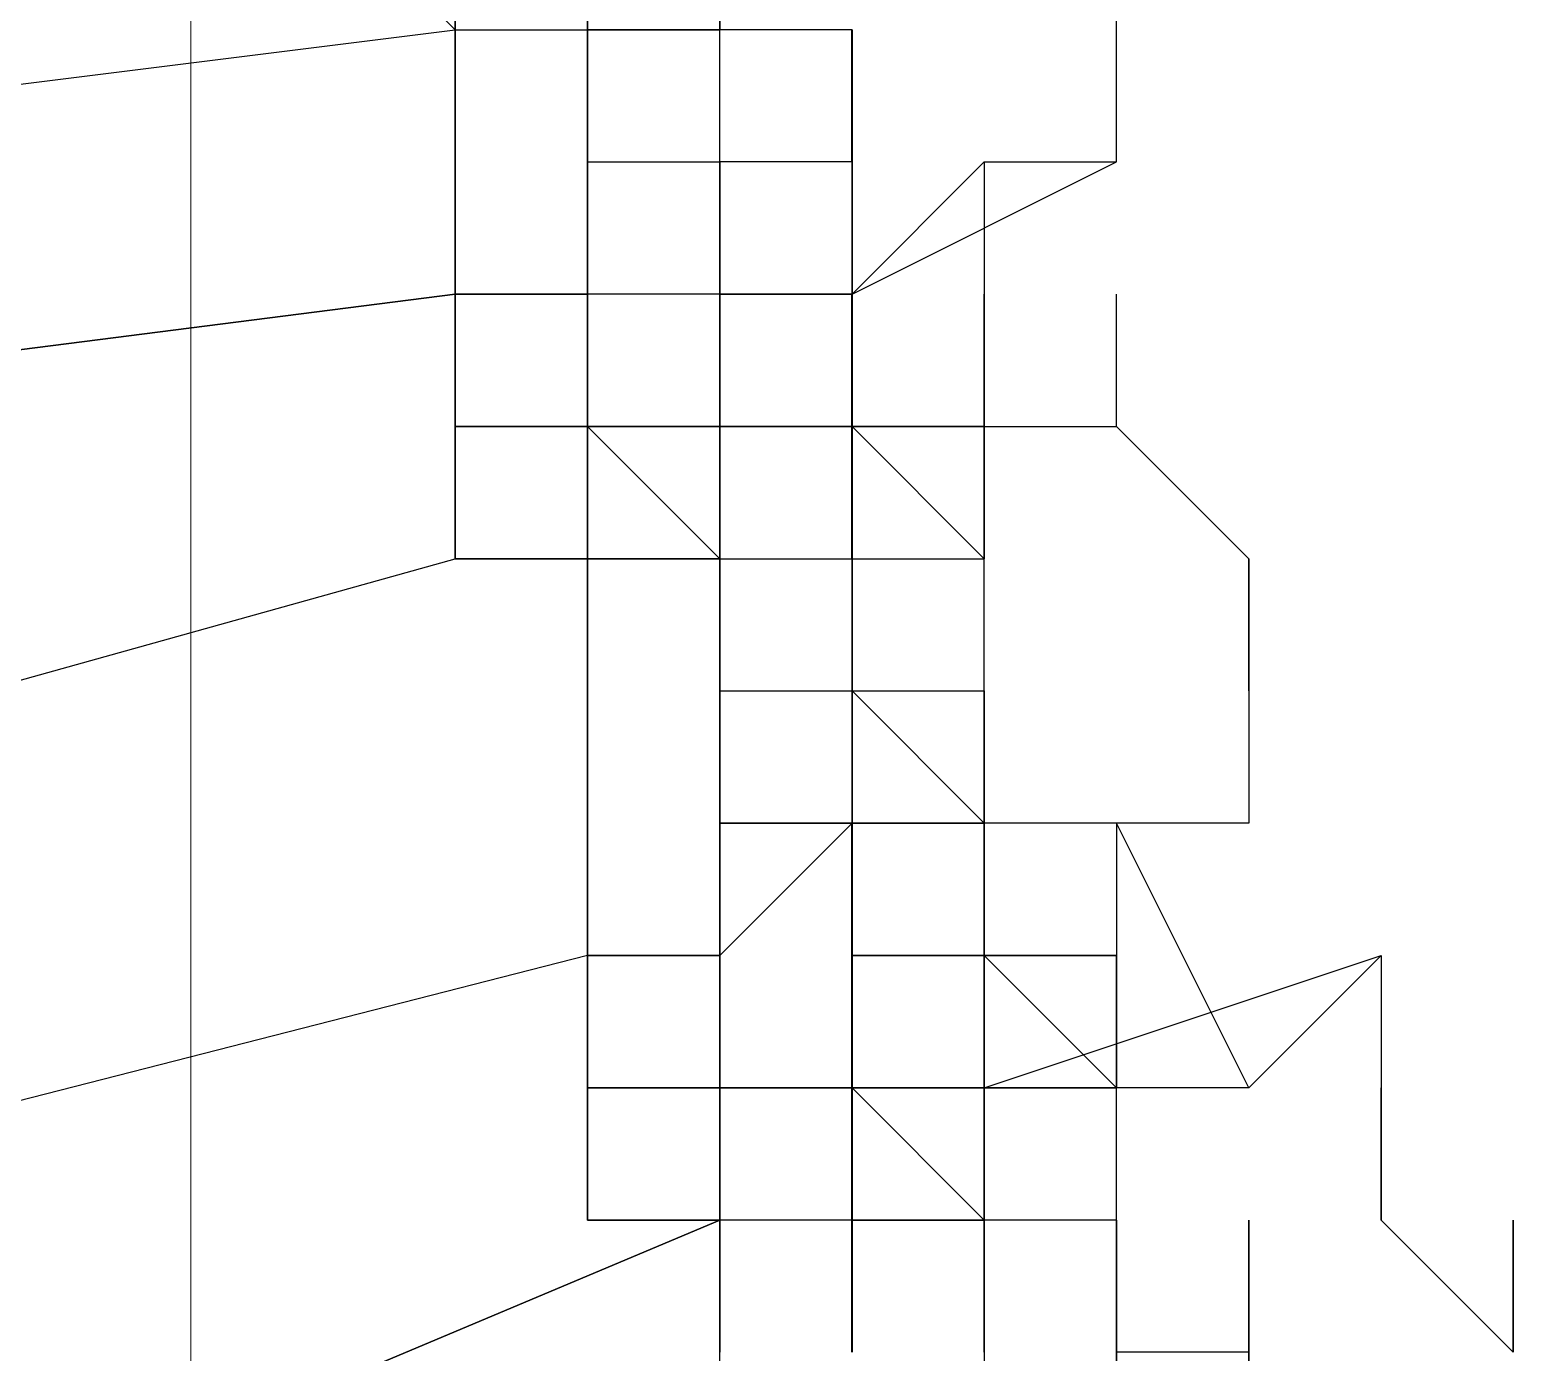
# Model space of a CAD drawing. Header units: inches. Extents: x 3324238 to 135265466, y -1036581 to 20094598.
# Drawn here: x 3353768.582 to 3353769.486, y -519270.042 to -519269.236 of the extents above; entities that cross this region are included whole.
import ezdxf

# ---------------------------------------------------------------- set-up
doc = ezdxf.new("R2010")
doc.units = ezdxf.units.IN
doc.header["$MEASUREMENT"] = 0
doc.layers.add('PDF_Geometry', color=7, linetype='Continuous')

msp = doc.modelspace()

# ---------------------------------------------------------------- linework, layer by layer
at = {"layer": 'PDF_Geometry', "lineweight": 25}
for points in [[(3353764.97396, -519269.71947), (3353768.84138, -519269.23604), (3353768.84138, -519269.15547), (3353768.92197, -519269.15547), (3353769.00253, -519269.15547), (3353769.08312, -519269.15547), (3353769.08312, -519269.0749), (3353769.08312, -519268.99432), (3353769.16367, -519269.15547)], [(3353768.8414, -519269.23605), (3353768.8414, -519269.15547), (3353768.8414, -519269.0749)], [(3353768.84138, -519269.15547), (3353768.84138, -519269.23604), (3353768.84138, -519269.31662), (3353768.84138, -519269.39719), (3353768.84138, -519269.31662), (3353768.84138, -519269.39719), (3353768.84138, -519269.31662), (3353768.84138, -519269.39719), (3353768.84138, -519269.31662), (3353768.84138, -519269.39719), (3353768.84138, -519269.31662), (3353768.84138, -519269.39719), (3353765.05455, -519269.88061), (3353768.84138, -519269.39719), (3353768.84138, -519269.31662), (3353768.84138, -519269.23604), (3353768.84138, -519269.15547)], [(3353768.84138, -519269.15547), (3353768.84138, -519269.23604), (3353768.76082, -519269.15547)], [(3353768.84138, -519269.15547), (3353768.84138, -519269.23604), (3353768.84138, -519269.31662), (3353768.84138, -519269.23604), (3353768.84138, -519269.15547)], [(3353768.84138, -519269.15547), (3353768.84138, -519269.23604), (3353768.92197, -519269.23604), (3353768.92197, -519269.15547), (3353768.92197, -519269.23604)], [(3353768.84138, -519269.15547), (3353768.84138, -519269.23604), (3353768.84138, -519269.15547), (3353768.84138, -519269.23604), (3353768.84138, -519269.15547), (3353768.84138, -519269.23604), (3353768.84138, -519269.15547), (3353768.84138, -519269.23604), (3353768.84138, -519269.15547)], [(3353769.00253, -519269.39719), (3353769.00253, -519269.47775), (3353768.92197, -519269.47775), (3353768.92197, -519269.55832), (3353768.92197, -519269.47775), (3353768.92197, -519269.55832), (3353768.92197, -519269.47775), (3353768.92197, -519269.55832), (3353768.92197, -519269.47775), (3353768.92197, -519269.55832), (3353768.92197, -519269.47775), (3353768.92197, -519269.55832), (3353768.84138, -519269.55832), (3353768.84138, -519269.47775), (3353768.84138, -519269.39719), (3353768.84138, -519269.47775), (3353768.84138, -519269.39719), (3353768.92197, -519269.39719), (3353768.92197, -519269.31662), (3353768.92197, -519269.23604), (3353768.92197, -519269.31662), (3353768.92197, -519269.39719), (3353768.92197, -519269.47775), (3353768.92197, -519269.39719), (3353768.92197, -519269.47775), (3353768.92197, -519269.39719), (3353768.92197, -519269.47775), (3353768.92197, -519269.39719), (3353768.92197, -519269.47775), (3353768.92197, -519269.39719), (3353768.92197, -519269.47775), (3353768.92197, -519269.39719), (3353768.92197, -519269.47775), (3353768.92197, -519269.55832), (3353768.92197, -519269.63889), (3353768.92197, -519269.55832), (3353769.00253, -519269.55832), (3353769.00253, -519269.47775), (3353769.00253, -519269.39719), (3353769.00253, -519269.47775), (3353769.00253, -519269.39719), (3353769.08312, -519269.39719), (3353769.16367, -519269.31662), (3353769.24426, -519269.31662), (3353769.24426, -519269.23604), (3353769.24426, -519269.15547)], [(3353768.92197, -519269.15547), (3353768.92197, -519269.23604), (3353768.92197, -519269.15547)], [(3353769.00253, -519269.15547), (3353769.00253, -519269.23604), (3353768.92197, -519269.23604), (3353769.00253, -519269.23604), (3353769.00253, -519269.15547), (3353769.00253, -519269.23604), (3353769.00253, -519269.15547), (3353769.00253, -519269.23604), (3353769.00253, -519269.15547), (3353769.00253, -519269.23604), (3353769.00253, -519269.15547)], [(3353769.00253, -519269.31661), (3353769.00253, -519269.39718), (3353769.00253, -519269.47775), (3353769.00253, -519269.55832), (3353769.00253, -519269.47775), (3353769.00253, -519269.55832), (3353769.00253, -519269.63889), (3353769.00253, -519269.71947), (3353769.00253, -519269.63889), (3353769.00253, -519269.55832), (3353769.00253, -519269.47775), (3353769.00253, -519269.55832), (3353769.00253, -519269.47775), (3353769.00253, -519269.39719), (3353769.00253, -519269.47775), (3353769.00253, -519269.39719), (3353769.00253, -519269.47775), (3353769.08312, -519269.47775), (3353769.08312, -519269.55832), (3353769.08312, -519269.47775), (3353769.08312, -519269.39719), (3353769.08312, -519269.31662), (3353769.08312, -519269.39719), (3353769.08312, -519269.31662), (3353769.08312, -519269.39719), (3353769.08312, -519269.47775), (3353769.08312, -519269.39719), (3353769.08312, -519269.31662), (3353769.00253, -519269.31662), (3353769.00253, -519269.23604), (3353769.00253, -519269.15547), (3353769.00253, -519269.23604), (3353769.00253, -519269.15547), (3353769.00253, -519269.23604), (3353769.00253, -519269.15547)], [(3353769.00253, -519269.15547), (3353769.00253, -519269.23604), (3353769.00253, -519269.15547)], [(3353769.00253, -519269.15547), (3353769.00253, -519269.23604), (3353769.00253, -519269.15547)], [(3353769.00254, -519269.15548), (3353769.00254, -519269.23605)], [(3353769.00253, -519269.47775), (3353769.00253, -519269.55832), (3353769.00253, -519269.47775), (3353769.00253, -519269.55832), (3353768.92197, -519269.55832), (3353768.92197, -519269.63889), (3353768.92197, -519269.55832), (3353768.92197, -519269.47775), (3353768.92197, -519269.39719), (3353768.92197, -519269.31662), (3353768.92197, -519269.39719), (3353768.92197, -519269.31662), (3353768.92197, -519269.39719), (3353768.92197, -519269.31662), (3353768.92197, -519269.23604), (3353768.92197, -519269.31662), (3353768.92197, -519269.39719), (3353768.92197, -519269.47775), (3353768.92197, -519269.55832), (3353768.92197, -519269.63889), (3353768.92197, -519269.55832), (3353768.92197, -519269.47775), (3353768.92197, -519269.55832), (3353768.92197, -519269.63889), (3353768.92197, -519269.71947), (3353768.92197, -519269.80004), (3353768.92197, -519269.71947), (3353768.92197, -519269.63889), (3353768.92197, -519269.71947), (3353768.92197, -519269.63889)], [(3353768.92197, -519269.31662), (3353768.92197, -519269.23605)], [(3353769.08312, -519269.23604), (3353769.08312, -519269.31662), (3353769.08312, -519269.39719), (3353769.08312, -519269.47775), (3353769.08312, -519269.55832), (3353769.08312, -519269.63889), (3353769.08312, -519269.55832), (3353769.08312, -519269.63889), (3353769.08312, -519269.71947), (3353769.08312, -519269.80004), (3353769.08312, -519269.71947), (3353769.00253, -519269.71947), (3353769.00253, -519269.80004), (3353769.00253, -519269.88061), (3353769.00253, -519269.80004), (3353769.00253, -519269.71947), (3353769.08312, -519269.71947), (3353769.00253, -519269.71947), (3353769.00253, -519269.80004), (3353769.00253, -519269.88061), (3353769.00253, -519269.80004), (3353769.00253, -519269.88061), (3353769.00253, -519269.80004), (3353769.00253, -519269.88061), (3353769.00253, -519269.80004), (3353769.00253, -519269.71947), (3353769.00253, -519269.80004), (3353769.00253, -519269.88061), (3353769.00253, -519269.96119), (3353769.00253, -519269.88061), (3353769.08312, -519269.88061), (3353769.00253, -519269.88061), (3353769.00253, -519269.96119), (3353769.00253, -519269.88061), (3353769.00253, -519269.80004), (3353769.00253, -519269.71947), (3353769.00253, -519269.80004), (3353769.00253, -519269.88061), (3353769.00253, -519269.96119), (3353769.00253, -519270.04176), (3353769.00253, -519269.96119), (3353769.00253, -519270.04176), (3353769.00253, -519269.96119), (3353769.00253, -519269.88061), (3353769.00253, -519269.80004), (3353769.00253, -519269.71947), (3353769.00253, -519269.80004), (3353769.00253, -519269.71947), (3353769.00253, -519269.80004), (3353769.00253, -519269.88061), (3353769.00253, -519269.96119), (3353769.00253, -519269.88061), (3353769.00253, -519269.80004), (3353769.00253, -519269.88061), (3353769.00253, -519269.96119), (3353769.00253, -519270.04176)], [(3353769.00253, -519269.31662), (3353769.00253, -519269.23604)], [(3353769.08312, -519269.31662), (3353769.08312, -519269.23604), (3353769.00253, -519269.23604)], [(3353769.0831, -519269.31662), (3353769.0831, -519269.23605)], [(3353769.16367, -519269.31662), (3353769.16367, -519269.39719), (3353769.16367, -519269.47775), (3353769.08312, -519269.47775), (3353769.08312, -519269.39719), (3353769.24426, -519269.31662), (3353769.24426, -519269.23604)], [(3353769.08312, -519269.31662), (3353769.08312, -519269.23604)], [(3353769.08312, -519269.31662), (3353769.08312, -519269.23604)], [(3353769.24426, -519269.31661), (3353769.24426, -519269.23604)], [(3353768.84138, -519269.39718), (3353768.84138, -519269.47775), (3353768.84138, -519269.55832), (3353768.84138, -519269.47775), (3353768.92197, -519269.47775), (3353768.92197, -519269.55832), (3353768.92197, -519269.47775), (3353768.92197, -519269.55832), (3353768.92197, -519269.47775), (3353768.92197, -519269.55832), (3353768.92197, -519269.47775), (3353768.92197, -519269.39719), (3353768.92197, -519269.47775), (3353768.92197, -519269.39719), (3353768.92197, -519269.47775), (3353768.92197, -519269.39719), (3353768.92197, -519269.47775), (3353768.92197, -519269.39719), (3353768.92197, -519269.47775), (3353768.92197, -519269.39719), (3353768.92197, -519269.47775), (3353768.84138, -519269.47775), (3353768.92197, -519269.47775), (3353768.92197, -519269.39719), (3353768.92197, -519269.47775), (3353768.92197, -519269.39719), (3353768.92197, -519269.47775), (3353768.92197, -519269.39719), (3353768.92197, -519269.31662), (3353769.00253, -519269.31662), (3353769.00253, -519269.39719), (3353768.92197, -519269.39719), (3353768.84138, -519269.39719), (3353768.84138, -519269.47775), (3353768.84138, -519269.39719), (3353768.84138, -519269.47775), (3353768.84138, -519269.39719), (3353768.84138, -519269.47775), (3353768.84138, -519269.39719), (3353768.84138, -519269.47775), (3353768.84138, -519269.55832), (3353768.84138, -519269.47775), (3353768.84138, -519269.39719), (3353768.84138, -519269.47775), (3353768.84138, -519269.39718)], [(3353768.84138, -519269.39719), (3353768.84138, -519269.31662)], [(3353768.84138, -519269.39719), (3353768.84138, -519269.31662)], [(3353768.8414, -519269.47776), (3353768.8414, -519269.39719), (3353768.8414, -519269.31661)], [(3353768.8414, -519269.39719), (3353768.8414, -519269.31662)], [(3353768.92195, -519269.47775), (3353768.92195, -519269.39718), (3353768.92195, -519269.31661)], [(3353768.92195, -519269.39719), (3353768.92195, -519269.31662)], [(3353768.92195, -519269.39719), (3353768.92195, -519269.31662)], [(3353768.92196, -519269.39719), (3353768.92196, -519269.31662)], [(3353768.92197, -519269.39719), (3353768.92197, -519269.31662)], [(3353768.92197, -519269.39719), (3353768.92197, -519269.31662)], [(3353768.92197, -519269.39719), (3353768.92197, -519269.31662)], [(3353769.00252, -519269.39719), (3353769.00252, -519269.31662)], [(3353769.00253, -519269.39719), (3353769.00253, -519269.31662)], [(3353769.00253, -519269.39719), (3353769.00253, -519269.31662)], [(3353769.00253, -519269.39719), (3353769.00253, -519269.31662)], [(3353769.08312, -519269.39718), (3353769.08312, -519269.47775), (3353769.08312, -519269.55832), (3353769.08312, -519269.47775), (3353769.08312, -519269.39719), (3353769.08312, -519269.47775), (3353769.08312, -519269.39719), (3353769.00253, -519269.39719), (3353769.00253, -519269.31662), (3353769.00253, -519269.39719), (3353769.00253, -519269.31662), (3353769.00253, -519269.39719), (3353769.00253, -519269.31662), (3353769.00253, -519269.39719), (3353769.00253, -519269.31662)], [(3353769.08312, -519269.31662), (3353769.08312, -519269.39719), (3353769.00253, -519269.39719), (3353769.08312, -519269.39719)], [(3353769.08312, -519270.04176), (3353769.08312, -519269.96119), (3353769.08312, -519269.88062), (3353769.08312, -519269.96119), (3353769.16367, -519269.96119), (3353769.16367, -519270.04176), (3353769.16367, -519269.96119), (3353769.16367, -519270.04176), (3353769.16367, -519269.96119), (3353769.16367, -519269.88061), (3353769.16367, -519269.96119), (3353769.16367, -519269.88061), (3353769.16367, -519269.96119), (3353769.16367, -519269.88061), (3353769.08312, -519269.88061), (3353769.08312, -519269.80004), (3353769.08312, -519269.88061), (3353769.08312, -519269.80004), (3353769.08312, -519269.71947), (3353769.08312, -519269.80004), (3353769.08312, -519269.71947), (3353769.08312, -519269.80004), (3353769.08312, -519269.71947), (3353769.08312, -519269.63889), (3353769.08312, -519269.55832), (3353769.08312, -519269.47775), (3353769.16367, -519269.47775), (3353769.08312, -519269.47775), (3353769.08312, -519269.55832), (3353769.08312, -519269.47775), (3353769.08312, -519269.39719), (3353769.08312, -519269.31662), (3353769.08312, -519269.39719), (3353769.08312, -519269.47775), (3353769.16367, -519269.47775), (3353769.16367, -519269.55832)], [(3353769.08312, -519269.39719), (3353769.08312, -519269.31662)], [(3353769.08312, -519269.39719), (3353769.08312, -519269.31662)], [(3353769.08312, -519269.39719), (3353769.08312, -519269.31662)], [(3353769.08312, -519269.39719), (3353769.08312, -519269.31662)], [(3353769.08312, -519269.39719), (3353769.08312, -519269.31662)], [(3353769.08312, -519269.39719), (3353769.08312, -519269.31662)], [(3353768.84138, -519269.39719), (3353768.84138, -519269.47775), (3353768.84138, -519269.39719)], [(3353768.84139, -519269.47775), (3353768.84139, -519269.39718)], [(3353768.84139, -519269.47775), (3353768.84139, -519269.39718)], [(3353768.8414, -519269.55832), (3353768.8414, -519269.47775), (3353768.8414, -519269.39718)], [(3353768.92196, -519269.47775), (3353768.92196, -519269.39718)], [(3353769.00253, -519269.39719), (3353768.92197, -519269.39719)], [(3353768.92197, -519269.47775), (3353768.92197, -519269.39719)], [(3353768.92197, -519269.47775), (3353768.92197, -519269.39719)], [(3353768.92197, -519269.47775), (3353768.92197, -519269.39719)], [(3353768.92197, -519269.47775), (3353768.92197, -519269.39719)], [(3353768.92197, -519269.47775), (3353768.92197, -519269.39719)], [(3353768.92197, -519269.47776), (3353768.92197, -519269.39719)], [(3353768.92197, -519269.47775), (3353768.92197, -519269.39719)], [(3353768.92197, -519269.47775), (3353768.92197, -519269.39719)], [(3353769.00253, -519269.55832), (3353769.00253, -519269.47775), (3353769.00253, -519269.39718)], [(3353769.00253, -519269.47775), (3353769.00253, -519269.39718)], [(3353769.00253, -519269.39719), (3353769.00253, -519269.47775)], [(3353769.16367, -519269.47775), (3353769.16367, -519269.55832), (3353769.08312, -519269.47775), (3353769.08312, -519269.39719), (3353769.08312, -519269.47775), (3353769.00253, -519269.47775), (3353769.00253, -519269.39719), (3353769.00253, -519269.47775), (3353769.00253, -519269.55832), (3353769.00253, -519269.47775)], [(3353769.08312, -519269.39719), (3353769.00253, -519269.39719)], [(3353769.00253, -519269.47775), (3353769.00253, -519269.39719)], [(3353769.00253, -519269.47775), (3353769.00253, -519269.39719)], [(3353769.00253, -519269.47775), (3353769.00253, -519269.39719)], [(3353769.00253, -519269.47775), (3353769.00253, -519269.39719)], [(3353769.00253, -519269.47775), (3353769.00253, -519269.39719)], [(3353769.00253, -519269.47775), (3353769.00253, -519269.39719)], [(3353769.00253, -519269.47775), (3353769.00253, -519269.39719)], [(3353769.00253, -519269.47775), (3353769.00253, -519269.39719)], [(3353769.00253, -519269.47775), (3353769.00253, -519269.39719)], [(3353769.08312, -519269.39719), (3353769.00253, -519269.39719)], [(3353769.00253, -519269.47775), (3353769.00253, -519269.39719)], [(3353769.00253, -519269.47775), (3353769.00253, -519269.39719)], [(3353769.00255, -519269.55832), (3353769.00255, -519269.47775), (3353769.00255, -519269.39718)], [(3353769.0831, -519269.55832), (3353769.0831, -519269.47775), (3353769.0831, -519269.39718)], [(3353769.08312, -519269.47775), (3353769.08312, -519269.39719)], [(3353769.08312, -519269.47775), (3353769.08312, -519269.39719)], [(3353769.08312, -519269.47775), (3353769.08312, -519269.39719)], [(3353769.08312, -519269.47775), (3353769.08312, -519269.39719)], [(3353769.16367, -519269.47775), (3353769.16367, -519269.39719)], [(3353769.24426, -519269.47775), (3353769.24426, -519269.39719)], [(3353765.37681, -519270.60576), (3353765.37681, -519270.68633), (3353765.37681, -519270.60576), (3353765.37681, -519270.68633), (3353765.37681, -519270.7669), (3353765.37681, -519270.68633), (3353765.37681, -519270.7669), (3353765.37681, -519270.68633), (3353765.37681, -519270.60576), (3353765.37681, -519270.52518), (3353765.37681, -519270.60576), (3353765.37681, -519270.52518), (3353765.37681, -519270.60576), (3353765.37681, -519270.52518), (3353765.37681, -519270.60576), (3353765.37681, -519270.52518), (3353765.37681, -519270.44461), (3353765.37681, -519270.52518), (3353768.84138, -519269.55832), (3353768.92197, -519269.55832), (3353768.92197, -519269.47775), (3353768.92197, -519269.55832), (3353768.92197, -519269.63889)], [(3353768.84138, -519269.47775), (3353768.92197, -519269.47775), (3353768.84138, -519269.47775)], [(3353768.84138, -519269.47775), (3353768.92197, -519269.47775), (3353768.84138, -519269.47775)], [(3353768.92196, -519269.55832), (3353768.92196, -519269.47775)], [(3353768.92196, -519269.55833), (3353768.92196, -519269.47775), (3353769.00253, -519269.47775)], [(3353768.92197, -519269.55833), (3353768.92197, -519269.47776)], [(3353768.92197, -519269.55833), (3353768.92197, -519269.47776)], [(3353768.92197, -519269.55833), (3353768.92197, -519269.47776)], [(3353769.00253, -519269.55832), (3353769.00253, -519269.47775)], [(3353769.00253, -519269.55832), (3353769.00253, -519269.47775)], [(3353769.00253, -519269.55832), (3353769.00253, -519269.47775)], [(3353769.00253, -519269.55832), (3353769.00253, -519269.47775)], [(3353769.00253, -519269.55832), (3353769.00253, -519269.47775)], [(3353769.00253, -519269.55832), (3353769.00253, -519269.47775)], [(3353769.00253, -519269.47775), (3353769.00253, -519269.55832)], [(3353769.00253, -519269.55832), (3353769.00253, -519269.47775)], [(3353769.00255, -519269.55832), (3353769.00255, -519269.47775)], [(3353769.0831, -519269.47775), (3353769.0831, -519269.55832), (3353769.16367, -519269.55832)], [(3353769.08311, -519269.55832), (3353769.08311, -519269.47775)], [(3353769.08312, -519269.55832), (3353769.08312, -519269.47775), (3353769.08312, -519269.55832), (3353769.08312, -519269.63889), (3353769.16367, -519269.71947), (3353769.16367, -519269.80004), (3353769.16367, -519269.88061), (3353769.40538, -519269.80004), (3353769.40538, -519269.88061), (3353769.40538, -519269.96119), (3353769.48597, -519270.04176), (3353769.48597, -519269.96119), (3353769.48597, -519270.04176)], [(3353769.08312, -519269.55832), (3353769.08312, -519269.47775)], [(3353769.08312, -519269.71947), (3353769.08312, -519269.63889), (3353769.08312, -519269.55832), (3353769.08312, -519269.47775)], [(3353769.08312, -519269.47775), (3353769.08312, -519269.55832)], [(3353769.08312, -519269.55832), (3353769.08312, -519269.47775)], [(3353769.08312, -519269.55833), (3353769.08312, -519269.47776)], [(3353769.16367, -519269.55832), (3353769.16367, -519269.47775), (3353769.16367, -519269.55832)], [(3353768.84138, -519269.55832), (3353768.92197, -519269.55832), (3353768.84138, -519269.55832)], [(3353768.92196, -519269.63889), (3353768.92196, -519269.55832)], [(3353768.92197, -519269.55832), (3353768.92197, -519269.63889), (3353768.92197, -519269.55832)], [(3353769.00253, -519269.55832), (3353768.92197, -519269.55832), (3353769.00253, -519269.55832)], [(3353769.00253, -519269.55832), (3353769.0831, -519269.55832), (3353769.0831, -519269.63889)], [(3353769.08312, -519269.55832), (3353769.08312, -519269.63889)], [(3353769.08312, -519269.55832), (3353769.08312, -519269.63889), (3353769.08312, -519269.55832)], [(3353769.08312, -519269.63889), (3353769.08312, -519269.55832)], [(3353769.08312, -519269.63889), (3353769.08312, -519269.55832)], [(3353769.32482, -519269.63889), (3353769.32482, -519269.55832)], [(3353769.08312, -519269.71947), (3353769.08312, -519269.80004), (3353769.08312, -519269.71947), (3353769.08312, -519269.80004), (3353769.08312, -519269.88061), (3353769.08312, -519269.96119), (3353769.08312, -519270.04176), (3353769.08312, -519269.96119), (3353769.08312, -519269.88061), (3353769.08312, -519269.96119), (3353769.08312, -519269.88061), (3353769.08312, -519269.96119), (3353769.00253, -519269.96119), (3353769.00253, -519269.88061), (3353769.00253, -519269.80004), (3353769.00253, -519269.88061), (3353769.00253, -519269.80004), (3353769.00253, -519269.88061), (3353769.00253, -519269.80004), (3353769.00253, -519269.88061), (3353768.92197, -519269.88061), (3353768.92197, -519269.80004), (3353768.92197, -519269.88061), (3353768.92197, -519269.80004), (3353768.92197, -519269.88061), (3353768.92197, -519269.80004), (3353768.92197, -519269.88061), (3353769.00253, -519269.88061), (3353769.00253, -519269.96119), (3353769.00253, -519269.88061), (3353769.00253, -519269.80004), (3353769.00253, -519269.88061), (3353769.00253, -519269.96119), (3353769.00253, -519269.88061), (3353769.00253, -519269.80004), (3353769.00253, -519269.88061), (3353769.00253, -519269.80004), (3353769.00253, -519269.71947), (3353769.00253, -519269.63889), (3353769.00253, -519269.71947), (3353769.00253, -519269.63889), (3353769.08312, -519269.63889), (3353769.16367, -519269.63889), (3353769.16367, -519269.71947), (3353769.16367, -519269.80004), (3353769.16367, -519269.71947), (3353769.16367, -519269.80004), (3353769.16367, -519269.88061), (3353769.16367, -519269.96119), (3353769.16367, -519269.88061), (3353769.24426, -519269.88061), (3353769.16369, -519269.88061)], [(3353768.92197, -519269.63889), (3353768.92197, -519269.71947), (3353768.92197, -519269.63889)], [(3353768.92198, -519269.71947), (3353768.92198, -519269.6389)], [(3353769.00253, -519269.71947), (3353769.00253, -519269.63889), (3353769.00253, -519269.71947)], [(3353769.00253, -519269.80004), (3353769.00253, -519269.71946), (3353769.00253, -519269.63889)], [(3353769.00255, -519269.63889), (3353769.00255, -519269.71947)], [(3353769.00255, -519269.71948), (3353769.00255, -519269.6389)], [(3353769.16367, -519269.88061), (3353769.16367, -519269.80004), (3353769.16367, -519269.71947), (3353769.16367, -519269.63889), (3353769.16367, -519269.71947), (3353769.16367, -519269.80004), (3353769.16367, -519269.71947), (3353769.16367, -519269.63889), (3353769.16367, -519269.71947), (3353769.16367, -519269.80004), (3353769.16367, -519269.71947), (3353769.16367, -519269.6389), (3353769.16367, -519269.71947), (3353769.16367, -519269.80004), (3353769.08312, -519269.80004), (3353769.08312, -519269.88061), (3353769.16367, -519269.88061), (3353769.16367, -519269.80004)], [(3353769.08312, -519269.71947), (3353769.08312, -519269.63889)], [(3353769.16367, -519269.71946), (3353769.16367, -519269.63889)], [(3353769.16367, -519269.71946), (3353769.16367, -519269.63889)], [(3353769.16367, -519269.71947), (3353769.16367, -519269.63889)], [(3353769.16367, -519269.71947), (3353769.16367, -519269.63889)], [(3353769.16367, -519269.71947), (3353769.16367, -519269.63889)], [(3353769.16368, -519269.71946), (3353769.16368, -519269.63889)], [(3353768.92197, -519269.88061), (3353768.92197, -519269.80004), (3353768.92197, -519269.88061), (3353768.92197, -519269.80004), (3353768.92197, -519269.71947), (3353768.92197, -519269.80004), (3353768.92197, -519269.71947), (3353768.92197, -519269.80004), (3353768.92197, -519269.71947), (3353768.92197, -519269.80004), (3353768.92197, -519269.71947), (3353768.92197, -519269.80004), (3353765.4574, -519270.68633), (3353765.4574, -519270.7669), (3353765.4574, -519270.68633), (3353765.53796, -519270.7669), (3353765.53796, -519270.68633), (3353765.53796, -519270.7669), (3353765.53796, -519270.84746), (3353765.53796, -519270.7669), (3353765.53796, -519270.68633)], [(3353768.92196, -519269.80004), (3353768.92196, -519269.71947)], [(3353768.92197, -519269.80004), (3353768.92197, -519269.71946)], [(3353768.92197, -519269.80004), (3353768.92197, -519269.71947)], [(3353769.00253, -519269.80004), (3353769.00253, -519269.71946)], [(3353769.00253, -519269.80004), (3353769.00253, -519269.71947)], [(3353769.00253, -519269.80004), (3353769.00253, -519269.71947)], [(3353769.00253, -519269.80004), (3353769.00253, -519269.71947)], [(3353769.00253, -519269.80004), (3353769.00253, -519269.71947)], [(3353769.00253, -519269.80004), (3353769.00253, -519269.71947)], [(3353769.00253, -519269.71947), (3353769.00253, -519269.80004), (3353769.00253, -519269.71947)], [(3353769.00253, -519269.80004), (3353769.00253, -519269.71947)], [(3353769.00253, -519269.80004), (3353769.00253, -519269.71947)], [(3353769.00253, -519269.80004), (3353769.00253, -519269.71947)], [(3353769.08312, -519269.71947), (3353769.00253, -519269.80004)], [(3353769.00253, -519269.80004), (3353769.00253, -519269.71947)], [(3353769.00253, -519269.80004), (3353769.00253, -519269.71947)], [(3353769.00253, -519269.80004), (3353769.00253, -519269.71947)], [(3353769.00254, -519269.80004), (3353769.00254, -519269.71947)], [(3353769.08309, -519269.80003), (3353769.08309, -519269.71946)], [(3353769.0831, -519269.88062), (3353769.0831, -519269.80004), (3353769.0831, -519269.71947)], [(3353769.08311, -519269.80004), (3353769.08311, -519269.71946)], [(3353769.08312, -519269.80004), (3353769.08312, -519269.71947)], [(3353769.08312, -519269.80004), (3353769.08312, -519269.71947)], [(3353769.08312, -519269.80004), (3353769.08312, -519269.71947)], [(3353769.08312, -519269.80004), (3353769.08312, -519269.71947)], [(3353769.08312, -519269.80004), (3353769.08312, -519269.71947)], [(3353769.08312, -519269.80004), (3353769.08312, -519269.71947)], [(3353769.16367, -519269.80003), (3353769.16367, -519269.71946)], [(3353769.32482, -519269.88061), (3353769.24426, -519269.71947), (3353769.24426, -519269.80004), (3353769.24426, -519269.88061), (3353769.24426, -519269.80004), (3353769.16367, -519269.80004), (3353769.16367, -519269.71947), (3353769.16367, -519269.80004), (3353769.16367, -519269.88061), (3353769.16367, -519269.96119), (3353769.16367, -519270.04176)], [(3353769.16367, -519269.80004), (3353769.16367, -519269.71947)], [(3353769.16367, -519269.80004), (3353769.16367, -519269.71947)], [(3353769.16367, -519269.80004), (3353769.16367, -519269.71947)], [(3353769.16367, -519269.80004), (3353769.16367, -519269.71947)], [(3353769.16367, -519269.80004), (3353769.16367, -519269.71947)], [(3353769.16368, -519269.80004), (3353769.16368, -519269.71947)], [(3353765.94084, -519271.25033), (3353765.94084, -519271.16975), (3353765.94084, -519271.25033), (3353765.94084, -519271.16975), (3353765.94084, -519271.25033), (3353765.94084, -519271.16975), (3353765.94084, -519271.25033), (3353765.94084, -519271.3309), (3353765.94084, -519271.25033), (3353765.94084, -519271.3309), (3353765.94084, -519271.25033), (3353769.00253, -519269.96119), (3353769.00253, -519269.88061), (3353769.00253, -519269.80004), (3353769.00253, -519269.88061), (3353769.00253, -519269.80004), (3353769.00253, -519269.88061), (3353768.92197, -519269.88061)], [(3353768.92197, -519269.88061), (3353768.92197, -519269.80004)], [(3353768.92197, -519269.88061), (3353768.92197, -519269.80004)], [(3353768.92197, -519269.88061), (3353768.92197, -519269.80004)], [(3353768.92197, -519269.88061), (3353768.92197, -519269.80004)], [(3353768.92197, -519269.88061), (3353768.92197, -519269.80004)], [(3353769.00253, -519269.80004), (3353768.92197, -519269.80004)], [(3353769.00253, -519269.80004), (3353768.92197, -519269.80004), (3353769.00253, -519269.80004)], [(3353769.00254, -519269.80005), (3353768.92197, -519269.80005)], [(3353769.00253, -519269.96119), (3353769.00253, -519269.88062), (3353769.00253, -519269.80004)], [(3353769.00253, -519269.88061), (3353769.00253, -519269.80004)], [(3353769.00253, -519269.88061), (3353769.00253, -519269.80004)], [(3353769.00253, -519269.88061), (3353769.00253, -519269.80004)], [(3353769.00253, -519269.88061), (3353769.00253, -519269.80004)], [(3353769.00253, -519269.88061), (3353769.00253, -519269.80004)], [(3353769.00253, -519269.88061), (3353769.00253, -519269.80004)], [(3353769.00253, -519269.88061), (3353769.00253, -519269.80004)], [(3353769.00253, -519269.80004), (3353769.00253, -519269.88061)], [(3353769.00254, -519269.96118), (3353769.00254, -519269.88061), (3353769.00254, -519269.80004)], [(3353769.16367, -519269.80004), (3353769.08312, -519269.80004)], [(3353769.08312, -519269.80004), (3353769.16367, -519269.80004)], [(3353769.08312, -519269.80004), (3353769.16367, -519269.80004)], [(3353769.16367, -519269.80004), (3353769.08312, -519269.80004)], [(3353769.16367, -519269.80004), (3353769.08312, -519269.80004), (3353769.08312, -519269.88061)], [(3353769.16367, -519269.80004), (3353769.08312, -519269.80004)], [(3353769.08312, -519269.88061), (3353769.08312, -519269.80004)], [(3353769.16367, -519269.88061), (3353769.16367, -519269.80004)], [(3353769.16367, -519269.88061), (3353769.16367, -519269.80004)], [(3353769.16367, -519269.88061), (3353769.16367, -519269.80004)], [(3353769.16367, -519269.88061), (3353769.16367, -519269.80004)], [(3353769.16367, -519269.88061), (3353769.16367, -519269.80004)], [(3353769.16367, -519269.88061), (3353769.16367, -519269.80004)], [(3353769.16367, -519269.88061), (3353769.16367, -519269.80004)], [(3353769.16367, -519269.88061), (3353769.16367, -519269.80004)], [(3353769.16367, -519269.88061), (3353769.16367, -519269.80004)], [(3353769.16368, -519269.88061), (3353769.16368, -519269.80004)], [(3353769.16369, -519269.96118), (3353769.16369, -519269.88061), (3353769.16369, -519269.80004)], [(3353769.24426, -519269.88061), (3353769.24426, -519269.80004)], [(3353769.40538, -519269.80004), (3353769.32482, -519269.88061), (3353769.24426, -519269.88061)], [(3353768.92197, -519269.96119), (3353768.92197, -519269.88061), (3353768.92197, -519269.96119)], [(3353768.92197, -519269.88061), (3353769.00253, -519269.88061), (3353768.92197, -519269.88061)], [(3353769.00253, -519269.96119), (3353769.00253, -519269.88061)], [(3353769.00253, -519269.96118), (3353769.00253, -519269.88061)], [(3353769.00253, -519269.96119), (3353769.00253, -519269.88061)], [(3353769.00253, -519269.96119), (3353769.00253, -519269.88061)], [(3353769.00253, -519269.96119), (3353769.00253, -519269.88061)], [(3353769.00253, -519269.96119), (3353769.00253, -519269.88061)], [(3353769.00253, -519269.88061), (3353769.08312, -519269.88061)], [(3353769.00253, -519270.04176), (3353769.00253, -519269.96119), (3353769.00253, -519269.88062)], [(3353769.00254, -519269.96119), (3353769.00254, -519269.88061)], [(3353769.00255, -519269.96119), (3353769.00255, -519269.88061)], [(3353769.00255, -519269.96119), (3353769.00255, -519269.88062)], [(3353769.0831, -519269.96119), (3353769.0831, -519269.88061)], [(3353769.0831, -519270.04176), (3353769.0831, -519269.96119), (3353769.0831, -519269.88062)], [(3353769.08312, -519269.96118), (3353769.08312, -519269.88061)], [(3353769.08312, -519269.96119), (3353769.08312, -519269.88061)], [(3353769.08312, -519269.96119), (3353769.08312, -519269.88061)], [(3353769.08312, -519269.96118), (3353769.08312, -519269.88061)], [(3353769.16367, -519269.88061), (3353769.24426, -519269.88061)], [(3353769.16367, -519269.88061), (3353769.24426, -519269.88061)], [(3353769.16367, -519269.96119), (3353769.16367, -519269.88061)], [(3353769.24426, -519269.96119), (3353769.24426, -519269.88062)], [(3353769.4054, -519269.96119), (3353769.4054, -519269.88062)], [(3353769.00253, -519269.96119), (3353765.94084, -519271.25033)], [(3353769.00253, -519269.96119), (3353768.92197, -519269.96119), (3353769.00253, -519269.96119)], [(3353769.08312, -519270.04176), (3353769.08312, -519269.96119)], [(3353769.08312, -519269.96119), (3353769.16367, -519269.96119), (3353769.08312, -519269.96119)], [(3353769.08312, -519270.04176), (3353769.08312, -519269.96119)], [(3353769.08312, -519270.04176), (3353769.08312, -519269.96119)], [(3353769.08312, -519270.04176), (3353769.08312, -519269.96119)], [(3353769.24426, -519270.28347), (3353769.24426, -519270.36404), (3353769.24426, -519270.44461), (3353769.24426, -519270.36404), (3353769.24426, -519270.28346), (3353769.24426, -519270.20289), (3353769.24426, -519270.12232), (3353769.24426, -519270.20289), (3353769.24426, -519270.28346), (3353769.24426, -519270.20289), (3353769.24426, -519270.12232), (3353769.24426, -519270.04176), (3353769.24426, -519270.12232), (3353769.32482, -519270.12232), (3353769.32482, -519270.04176), (3353769.24426, -519270.04176), (3353769.24426, -519269.96119), (3353769.16367, -519269.96119), (3353769.16367, -519270.04176)], [(3353769.16368, -519270.04175), (3353769.16368, -519269.96118)], [(3353769.16369, -519270.04175), (3353769.16369, -519269.96118)], [(3353769.16369, -519269.96119), (3353769.16369, -519270.04176)], [(3353769.24426, -519270.04176), (3353769.24426, -519269.96119), (3353769.24426, -519270.04176)], [(3353769.40538, -519270.12232), (3353769.40538, -519270.20289), (3353769.32482, -519270.20289), (3353769.32482, -519270.12232), (3353769.32482, -519270.04176), (3353769.32482, -519269.96119), (3353769.32482, -519270.04176)], [(3353769.00253, -519270.12232), (3353769.00253, -519270.04175)], [(3353769.16367, -519270.04175), (3353769.16367, -519270.12232)], [(3353769.24426, -519270.04175), (3353769.24426, -519270.12232), (3353769.24426, -519270.20289), (3353769.24426, -519270.12232), (3353769.24426, -519270.20289), (3353769.16367, -519270.20289), (3353769.16367, -519270.12232), (3353769.16367, -519270.20289), (3353769.24426, -519270.20289), (3353769.24426, -519270.12232), (3353769.24426, -519270.20289), (3353769.24426, -519270.12232), (3353769.24426, -519270.20289), (3353769.24426, -519270.28346), (3353769.24426, -519270.20289), (3353769.16367, -519270.20289), (3353769.16367, -519270.12232), (3353769.24426, -519270.12232), (3353769.24426, -519270.20289), (3353769.32482, -519270.12232), (3353769.32482, -519270.04176), (3353769.32482, -519270.12232), (3353769.32482, -519270.04175)], [(3353769.24425, -519270.12233), (3353769.24425, -519270.04176)], [(3353769.24426, -519270.12232), (3353769.24426, -519270.04175)]]:
    msp.add_lwpolyline(points, dxfattribs=at)
at = {"layer": 'PDF_Geometry', "color": 32, "lineweight": 13, "true_color": 0xdd6e00}
msp.add_lwpolyline([(3353768.68024, -519269.15547), (3353768.68024, -519332.08168)], dxfattribs=at)
at = {"layer": 'PDF_Geometry', "lineweight": 25}
for points in [[(3353769.00253, -519269.15547), (3353769.00253, -519269.23604)], [(3353768.92197, -519269.23604), (3353768.92197, -519269.31662)], [(3353768.84138, -519269.31662), (3353768.84138, -519269.39719)], [(3353769.08312, -519269.39719), (3353769.08312, -519269.47775), (3353769.08312, -519269.39719), (3353769.00253, -519269.39719), (3353769.00253, -519269.31662), (3353769.00253, -519269.39719)], [(3353769.00253, -519269.31662), (3353769.00253, -519269.39719)], [(3353769.00253, -519269.31662), (3353769.00253, -519269.39719), (3353769.00253, -519269.47775), (3353769.08312, -519269.47775), (3353769.08312, -519269.39719), (3353769.08312, -519269.47775), (3353769.08312, -519269.39719), (3353769.08312, -519269.31662), (3353769.08312, -519269.39719), (3353769.08312, -519269.47775), (3353769.08312, -519269.39719), (3353769.08312, -519269.47775), (3353769.08312, -519269.39719), (3353769.08312, -519269.47775), (3353769.08312, -519269.39719), (3353769.08312, -519269.47775), (3353769.08312, -519269.39719), (3353769.08312, -519269.47775), (3353769.08312, -519269.39719), (3353769.08312, -519269.47775), (3353769.08312, -519269.55832), (3353769.08312, -519269.47775), (3353769.00253, -519269.47775), (3353769.00253, -519269.39719), (3353769.00253, -519269.47775), (3353769.00253, -519269.39719), (3353769.00253, -519269.47775), (3353769.00253, -519269.39719)], [(3353769.08312, -519269.31662), (3353769.08312, -519269.39719)], [(3353769.08312, -519269.31662), (3353769.08312, -519269.39719)], [(3353768.92196, -519269.39718), (3353768.92196, -519269.47775), (3353768.92196, -519269.55832), (3353768.92196, -519269.47775)], [(3353768.92197, -519269.55832), (3353768.92197, -519269.63889), (3353768.92197, -519269.55832), (3353768.92197, -519269.47775), (3353768.92197, -519269.39718), (3353768.92197, -519269.47775), (3353768.92197, -519269.39719), (3353768.92197, -519269.47775), (3353768.92197, -519269.55832), (3353769.00253, -519269.55832)], [(3353768.92197, -519269.47775), (3353768.92197, -519269.55832), (3353768.92197, -519269.47775), (3353768.92197, -519269.55832), (3353768.92197, -519269.47775), (3353768.92197, -519269.39719)], [(3353769.00253, -519269.39719), (3353769.00253, -519269.47775), (3353769.00253, -519269.55832), (3353769.00253, -519269.47775)], [(3353769.00253, -519269.55832), (3353768.92197, -519269.47775), (3353768.92197, -519269.55832)], [(3353769.00254, -519269.47775), (3353769.00254, -519269.55832)], [(3353769.24426, -519269.47775), (3353769.32482, -519269.55832), (3353769.32482, -519269.63889), (3353769.32482, -519269.55832), (3353769.32482, -519269.63889), (3353769.32482, -519269.71947), (3353769.24426, -519269.71947), (3353769.16367, -519269.71947), (3353769.16367, -519269.80004), (3353769.16367, -519269.71947), (3353769.16367, -519269.63889), (3353769.16367, -519269.55832), (3353769.16367, -519269.47775)], [(3353769.08312, -519269.96119), (3353769.16367, -519269.96119), (3353769.08312, -519269.88061), (3353769.08312, -519269.80004), (3353769.08312, -519269.88061), (3353769.08312, -519269.80004), (3353769.08312, -519269.71947), (3353769.08312, -519269.80004), (3353769.08312, -519269.71947), (3353769.16367, -519269.71947), (3353769.16367, -519269.80004), (3353769.16367, -519269.71947), (3353769.16367, -519269.63889), (3353769.16367, -519269.71947), (3353769.16367, -519269.80004), (3353769.16367, -519269.88061), (3353769.16367, -519269.80004), (3353769.16367, -519269.71947), (3353769.08312, -519269.71947), (3353769.08312, -519269.63889), (3353769.08312, -519269.55832), (3353769.08312, -519269.63889), (3353769.08312, -519269.71947), (3353769.08312, -519269.80004), (3353769.16367, -519269.80004), (3353769.08312, -519269.80004), (3353769.16367, -519269.80004), (3353769.16367, -519269.88061), (3353769.16367, -519269.96119)], [(3353769.08312, -519269.55832), (3353769.08312, -519269.63889)], [(3353768.92197, -519269.71947), (3353768.92197, -519269.80004), (3353768.92197, -519269.71947), (3353768.92197, -519269.63889)], [(3353769.16367, -519269.63889), (3353769.16367, -519269.71947)], [(3353768.92197, -519269.71947), (3353768.92197, -519269.80004)], [(3353768.92197, -519269.71947), (3353768.92197, -519269.80004)], [(3353769.00254, -519269.71947), (3353769.00254, -519269.80004)], [(3353769.08312, -519269.71947), (3353769.08312, -519269.80004)], [(3353769.00253, -519269.88061), (3353769.00253, -519269.96119), (3353769.00253, -519269.88061), (3353769.00253, -519269.80004)], [(3353769.16367, -519269.80004), (3353769.16367, -519269.88061)], [(3353769.24426, -519269.88061), (3353769.16367, -519269.80004), (3353769.24426, -519269.80004)], [(3353769.16369, -519269.80004), (3353769.16369, -519269.88061)], [(3353769.00255, -519269.88062), (3353769.00255, -519269.96119)], [(3353769.08312, -519269.96119), (3353769.08312, -519270.04176)]]:
    msp.add_lwpolyline(points, close=True, dxfattribs=at)

doc.saveas('drawing.dxf')
